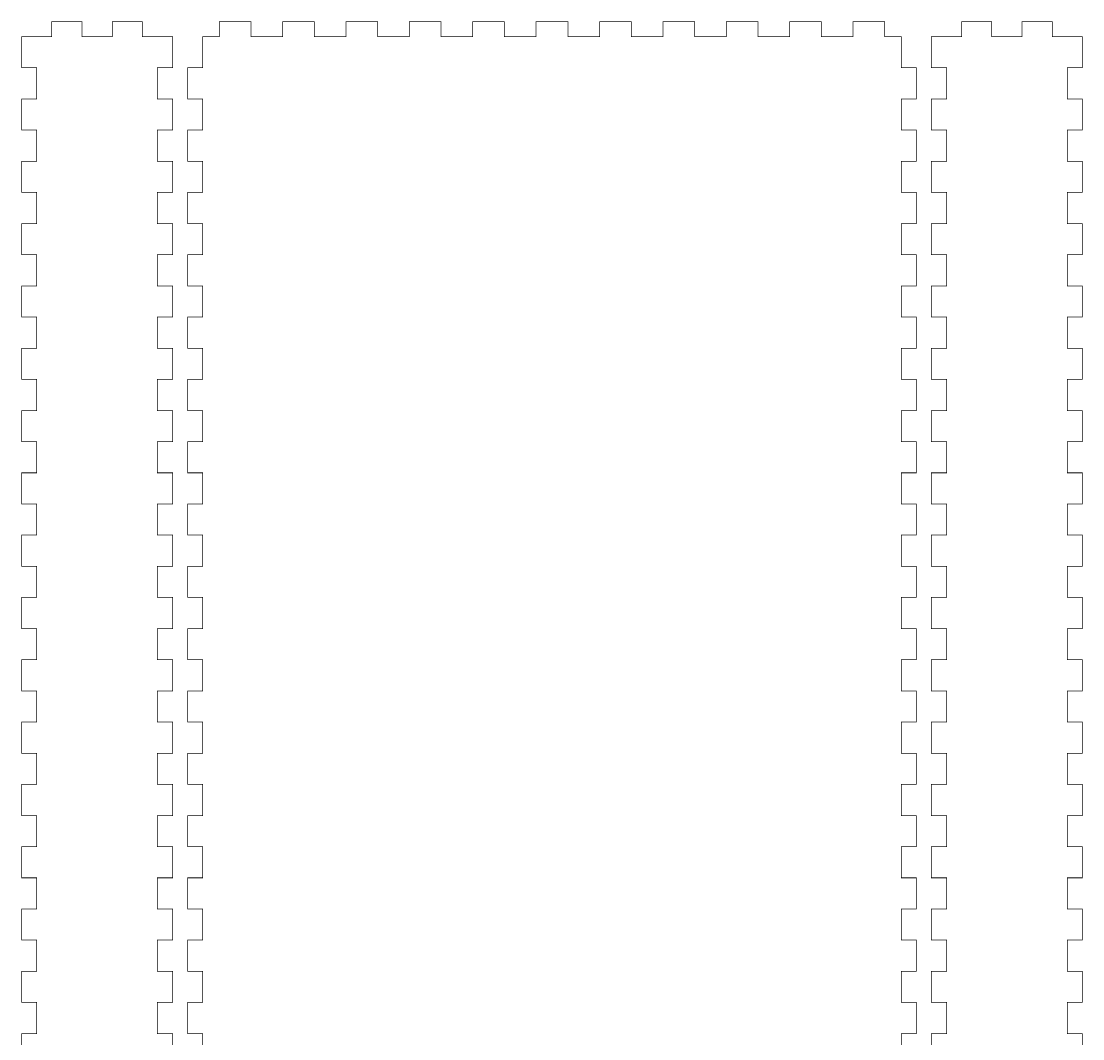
# Model space of a CAD drawing. Header units: millimetres. Extents: x 0 to 281, y 0 to 1082.
# Drawn here: x -0.1 to 281.1, y 269.5 to 539.1 of the extents above; entities that cross this region are included whole.
import ezdxf

# ---------------------------------------------------------------- set-up
doc = ezdxf.new("R2010")
doc.units = ezdxf.units.MM
doc.linetypes.add('K5LT32768', pattern=[0])
doc.layers.add('1', color=7, linetype='Continuous')

msp = doc.modelspace()

# ---------------------------------------------------------------- linework, layer by layer
at = {"layer": '1', "color": 7, "linetype": 'K5LT32768', "const_width": 0.18}
for points in [[(0, 262.61), (0, 270.86), (4, 270.86), (4, 279.12), (0, 279.12), (0, 287.37), (4, 287.37), (4, 295.63), (0, 295.63), (0, 303.88), (4, 303.88), (4, 312.14), (0, 312.14), (0, 320.39), (4, 320.39), (4, 328.64), (0, 328.64), (0, 336.9), (4, 336.9), (4, 345.15), (0, 345.15), (0, 353.41), (4, 353.41), (4, 361.66), (0, 361.66), (0, 369.92), (4, 369.92), (4, 378.17), (0, 378.17), (0, 386.42), (4, 386.42), (4, 394.68), (0, 394.68), (0, 402.93), (4, 402.93), (4, 411.19), (0, 411.19), (0, 419.44), (4, 419.44), (4, 427.69), (0, 427.69), (0, 435.95), (4, 435.95), (4, 444.2), (0, 444.2), (0, 452.46), (4, 452.46), (4, 460.71), (0, 460.71), (0, 468.97), (4, 468.97), (4, 477.22), (0, 477.22), (0, 485.48), (4, 485.48), (4, 493.73), (0, 493.73), (0, 501.98), (4, 501.98), (4, 510.24), (0, 510.24), (0, 518.49), (4, 518.49), (4, 526.75), (0, 526.75), (0, 535), (8, 535), (8, 539), (16, 539), (16, 535), (24, 535), (24, 539), (32, 539), (32, 535), (40, 535), (40, 526.75), (36, 526.75), (36, 518.49), (40, 518.49), (40, 510.24), (36, 510.24), (36, 501.98), (40, 501.98), (40, 493.73), (36, 493.73), (36, 485.48), (40, 485.48), (40, 477.22), (36, 477.22), (36, 468.97), (40, 468.97), (40, 460.71), (36, 460.71), (36, 452.46), (40, 452.46), (40, 444.2), (36, 444.2), (36, 435.95), (40, 435.95), (40, 427.69), (36, 427.69), (36, 419.44), (40, 419.44), (40, 411.19), (36, 411.19), (36, 402.93), (40, 402.93), (40, 394.68), (36, 394.68), (36, 386.42), (40, 386.42), (40, 378.17), (36, 378.17), (36, 369.92), (40, 369.92), (40, 361.66), (36, 361.66), (36, 353.41), (40, 353.41), (40, 345.15), (36, 345.15), (36, 336.9), (40, 336.9), (40, 328.64), (36, 328.64), (36, 320.39), (40, 320.39), (40, 312.14), (36, 312.14), (36, 303.88), (40, 303.88), (40, 295.63), (36, 295.63), (36, 287.37), (40, 287.37), (40, 279.12), (36, 279.12), (36, 270.86), (40, 270.86), (40, 262.61)], [(233, 262.61), (233, 270.86), (237, 270.86), (237, 279.12), (233, 279.12), (233, 287.37), (237, 287.37), (237, 295.63), (233, 295.63), (233, 303.88), (237, 303.88), (237, 312.14), (233, 312.14), (233, 320.39), (237, 320.39), (237, 328.64), (233, 328.64), (233, 336.9), (237, 336.9), (237, 345.15), (233, 345.15), (233, 353.41), (237, 353.41), (237, 361.66), (233, 361.66), (233, 369.92), (237, 369.92), (237, 378.17), (233, 378.17), (233, 386.42), (237, 386.42), (237, 394.68), (233, 394.68), (233, 402.93), (237, 402.93), (237, 411.19), (233, 411.19), (233, 419.44), (237, 419.44), (237, 427.69), (233, 427.69), (233, 435.95), (237, 435.95), (237, 444.2), (233, 444.2), (233, 452.46), (237, 452.46), (237, 460.71), (233, 460.71), (233, 468.97), (237, 468.97), (237, 477.22), (233, 477.22), (233, 485.48), (237, 485.48), (237, 493.73), (233, 493.73), (233, 501.98), (237, 501.98), (237, 510.24), (233, 510.24), (233, 518.49), (237, 518.49), (237, 526.75), (233, 526.75), (233, 535), (228.61, 535), (228.61, 539), (220.22, 539), (220.22, 535), (211.83, 535), (211.83, 539), (203.44, 539), (203.44, 535), (195.04, 535), (195.04, 539), (186.65, 539), (186.65, 535), (178.26, 535), (178.26, 539), (169.87, 539), (169.87, 535), (161.48, 535), (161.48, 539), (153.09, 539), (153.09, 535), (144.7, 535), (144.7, 539), (136.3, 539), (136.3, 535), (127.91, 535), (127.91, 539), (119.52, 539), (119.52, 535), (111.13, 535), (111.13, 539), (102.74, 539), (102.74, 535), (94.35, 535), (94.35, 539), (85.96, 539), (85.96, 535), (77.56, 535), (77.56, 539), (69.17, 539), (69.17, 535), (60.78, 535), (60.78, 539), (52.39, 539), (52.39, 535), (48, 535), (48, 526.75), (44, 526.75), (44, 518.49), (48, 518.49), (48, 510.24), (44, 510.24), (44, 501.98), (48, 501.98), (48, 493.73), (44, 493.73), (44, 485.48), (48, 485.48), (48, 477.22), (44, 477.22), (44, 468.97), (48, 468.97), (48, 460.71), (44, 460.71), (44, 452.46), (48, 452.46), (48, 444.2), (44, 444.2), (44, 435.95), (48, 435.95), (48, 427.69), (44, 427.69), (44, 419.44), (48, 419.44), (48, 411.19), (44, 411.19), (44, 402.93), (48, 402.93), (48, 394.68), (44, 394.68), (44, 386.42), (48, 386.42), (48, 378.17), (44, 378.17), (44, 369.92), (48, 369.92), (48, 361.66), (44, 361.66), (44, 353.41), (48, 353.41), (48, 345.15), (44, 345.15), (44, 336.9), (48, 336.9), (48, 328.64), (44, 328.64), (44, 320.39), (48, 320.39), (48, 312.14), (44, 312.14), (44, 303.88), (48, 303.88), (48, 295.63), (44, 295.63), (44, 287.37), (48, 287.37), (48, 279.12), (44, 279.12), (44, 270.86), (48, 270.86), (48, 262.61)], [(281, 262.61), (281, 270.86), (277, 270.86), (277, 279.12), (281, 279.12), (281, 287.37), (277, 287.37), (277, 295.63), (281, 295.63), (281, 303.88), (277, 303.88), (277, 312.14), (281, 312.14), (281, 320.39), (277, 320.39), (277, 328.64), (281, 328.64), (281, 336.9), (277, 336.9), (277, 345.15), (281, 345.15), (281, 353.41), (277, 353.41), (277, 361.66), (281, 361.66), (281, 369.92), (277, 369.92), (277, 378.17), (281, 378.17), (281, 386.42), (277, 386.42), (277, 394.68), (281, 394.68), (281, 402.93), (277, 402.93), (277, 411.19), (281, 411.19), (281, 419.44), (277, 419.44), (277, 427.69), (281, 427.69), (281, 435.95), (277, 435.95), (277, 444.2), (281, 444.2), (281, 452.46), (277, 452.46), (277, 460.71), (281, 460.71), (281, 468.97), (277, 468.97), (277, 477.22), (281, 477.22), (281, 485.48), (277, 485.48), (277, 493.73), (281, 493.73), (281, 501.98), (277, 501.98), (277, 510.24), (281, 510.24), (281, 518.49), (277, 518.49), (277, 526.75), (281, 526.75), (281, 535), (273, 535), (273, 539), (265, 539), (265, 535), (257, 535), (257, 539), (249, 539), (249, 535), (241, 535), (241, 526.75), (245, 526.75), (245, 518.49), (241, 518.49), (241, 510.24), (245, 510.24), (245, 501.98), (241, 501.98), (241, 493.73), (245, 493.73), (245, 485.48), (241, 485.48), (241, 477.22), (245, 477.22), (245, 468.97), (241, 468.97), (241, 460.71), (245, 460.71), (245, 452.46), (241, 452.46), (241, 444.2), (245, 444.2), (245, 435.95), (241, 435.95), (241, 427.69), (245, 427.69), (245, 419.44), (241, 419.44), (241, 411.19), (245, 411.19), (245, 402.93), (241, 402.93), (241, 394.68), (245, 394.68), (245, 386.42), (241, 386.42), (241, 378.17), (245, 378.17), (245, 369.92), (241, 369.92), (241, 361.66), (245, 361.66), (245, 353.41), (241, 353.41), (241, 345.15), (245, 345.15), (245, 336.9), (241, 336.9), (241, 328.64), (245, 328.64), (245, 320.39), (241, 320.39), (241, 312.14), (245, 312.14), (245, 303.88), (241, 303.88), (241, 295.63), (245, 295.63), (245, 287.37), (241, 287.37), (241, 279.12), (245, 279.12), (245, 270.86), (241, 270.86), (241, 262.61)]]:
    msp.add_lwpolyline(points, dxfattribs=at)

doc.saveas('drawing.dxf')
